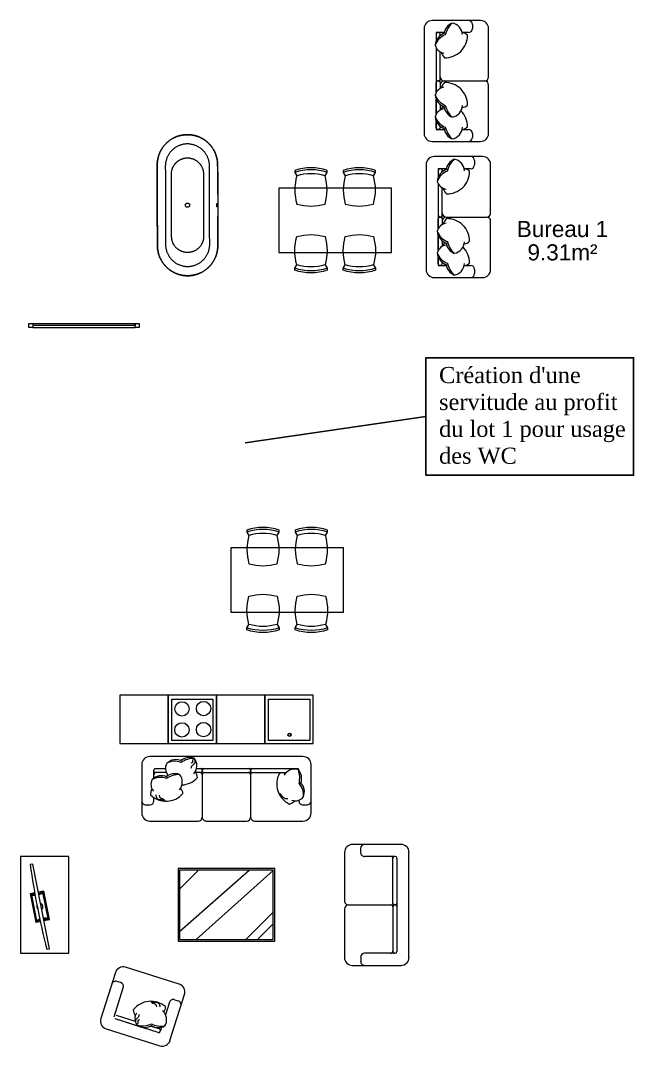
# Model space of a CAD drawing. Header units: metres. Extents: x -5860 to -3843, y -2316 to -808.
# Drawn here: x -4603 to -3843, y -2316 to -1044 of the extents above; entities that cross this region are included whole.
import ezdxf

# ---------------------------------------------------------------- set-up
doc = ezdxf.new("R2010")
doc.units = ezdxf.units.M
doc.header["$LTSCALE"] = 15
doc.linetypes.add('HIDDEN2', pattern=[4.7625, 3.175, -1.5875])
doc.layers.get('0').update_dxf_attribs({"true_color": 0x000000})
for name, color, linetype, lineweight, true_color in [('05 - Menuiserie', 150, 'Continuous', 5, 0x007fff), ('14 - Sanitaires', 4, 'Continuous', 9, 0x00ffff), ('41 - Côtes Intérieures', 7, 'Continuous', 9, 0xbfff7f), ('60 - Mobilier', 7, 'Continuous', 9, 0x00cc66), ('Mur_coupe', 7, 'Continuous', 25, 0x000000)]:
    doc.layers.add(name, color=color, linetype=linetype, lineweight=lineweight, true_color=true_color)
doc.layers.add('59 - TxT', color=120, linetype='Continuous', true_color=0x00ffbf)
doc.layers.add('Légende DCE', color=7, linetype='Continuous', true_color=0x000000)
doc.styles.add('Arial Regular', font='')
doc.styles.add('Dutch801 Rm BT Roman', font='')
doc.styles.get('Arial Regular').set_extended_font_data('Arial')
doc.styles.get('Dutch801 Rm BT Roman').set_extended_font_data('Dutch801 Rm BT')

# ---------------------------------------------------------------- blocks, each defined once
blk = doc.blocks.new('A$Cb49743bc')
at = {"layer": '60 - Mobilier', "color": 251, "true_color": 0x666666}
for p, q in [((27.4, 115.1), (24.1, 114.5)), ((24.1, 114.5), (44.8, 9.3)), ((31, 79.5), (24, 78.2)), ((24, 78.2), (31, 42.8)), ((41.2, 81.5), (35.5, 80.4)), ((48.2, 46.2), (41.2, 81.5)), ((31, 42.8), (38, 44.2)), ((42.4, 45.1), (48.2, 46.2)), ((44.8, 9.3), (48, 9.9))]:
    blk.add_line(p, q, dxfattribs=at)
at = {"layer": '60 - Mobilier', "color": 251, "linetype": 'HIDDEN2', "true_color": 0x666666}
for p, q in [((25.9, 76.9), (32.2, 44.7)), ((46.3, 47.5), (40, 79.7))]:
    blk.add_line(p, q, dxfattribs=at)
at = {"layer": '60 - Mobilier', "color": 251, "linetype": 'Continuous', "true_color": 0x666666}
blk.add_lwpolyline([(0, 0), (60, 0), (60, 120), (0, 120)], close=True, dxfattribs=at)
at = {"layer": '60 - Mobilier', "color": 251, "true_color": 0x666666}
for centre, radius, start, end in [((-943, -130.2), 1000.9, 8.0448, 14.1844), ((27.9, 112.6), 34.6, 263.6223, 275.6718), ((23.2, 75.9), 2.4, 14.1275, 68.9895), ((175.1, 89.5), 150.1, 184.961, 197.2682), ((24.7, 111.9), 34.6, 288.719, 298.6069), ((42.9, 79.8), 2.4, 133.2397, 188.1017), ((-102.9, 34.9), 150.1, 4.961, 17.2682), ((37.7, 62.5), 5.37, 138.7679, 243.4613), ((34.5, 61.9), 5.37, 342.4689, 39.7602), ((47.5, 12.5), 34.6, 106.5574, 118.6069), ((29.3, 44.6), 2.4, 313.2397, 8.1017), ((44.3, 11.8), 34.6, 83.6223, 93.5102), ((49, 48.5), 2.4, 194.1275, 248.9895)]:
    blk.add_arc(centre, radius, start, end, dxfattribs=at)
at = {"layer": '60 - Mobilier', "color": 251, "linetype": 'HIDDEN2', "true_color": 0x666666}
for centre, radius, start, end in [((30, 101.5), 24.9, 260.4594, 273.5553), ((26.8, 100.9), 24.9, 291.7455, 301.7698), ((45.3, 24), 24.5, 108.8201, 122.1856), ((42, 23.4), 24.5, 80.0436, 90.276)]:
    blk.add_arc(centre, radius, start, end, dxfattribs=at)
blk = doc.blocks.new('A$Ca9f97c8f')
at = {"layer": '60 - Mobilier', "color": 251, "true_color": 0x666666}
for p, q in [((-21.8, 80.3), (-39.9, 23.1)), ((57.5, 65.7), (-9.2, 86.8)), ((-15.3, 67.8), (-20, 69.3)), ((-23.5, 25.3), (-12, 61.5)), ((45.9, -4), (64, 53.2)), ((45.2, 43.4), (40.3, 27.9)), ((51.5, 46.6), (56.2, 45.1)), ((-20.7, 27.5), (2.7, 20.1)), ((15.2, 10.9), (-22.2, 22.7)), ((31.2, 5.9), (-22.2, 22.7)), ((22.2, 14), (31, 11.2)), ((-33.4, 10.6), (33.4, -10.6)), ((31, 11.2), (32.7, 10.6)), ((35.4, 12.5), (33.7, 7.2)), ((34, 8.1), (33.7, 7.2))]:
    blk.add_line(p, q, dxfattribs=at)
for centre, radius, start, end in [((-12.3, 77.3), 10, 72.4427, 162.4427), ((-21.5, 64.5), 5, 72.4427, 162.4427), ((-16.8, 63), 5, 342.4427, 72.4427), ((54.5, 56.2), 10, 342.4427, 72.4427), ((22.2, 16.9), 27.8, 49.5725, 141.8664), ((50, 41.9), 5, 72.4427, 162.4427), ((54.7, 40.4), 5, 342.4427, 72.4427), ((16.4, 35.7), 16.2, 185.6569, 213.3721), ((15.4, 23.1), 13, 147.9194, 216.045), ((26.6, 21.7), 15.1, 329.5443, 48.0842), ((29, 37.3), 11.3, 326.4417, 4.0398), ((-30.4, 20.1), 10, 162.4427, 252.4427), ((12.3, 36.2), 22.1, 250.4108, 298.5832), ((14.7, 29.3), 17, 234.6846, 302.88), ((35.8, 43.1), 29.3, 243.8006, 277.4146), ((31.6, 29.8), 17.7, 240.7901, 296.8363), ((31.8, 7.8), 2, 252.4427, 342.4427), ((32.1, 8.7), 2, 342.4427, 72.4427), ((36.4, -1), 10, 252.4427, 342.4427)]:
    blk.add_arc(centre, radius, start, end, dxfattribs=at)
for points, knots in [([(33.9, 37.7), (33.6, 39.1), (32.9, 42), (28.9, 43.5), (25.4, 42.9), (23.5, 44), (22.4, 44.6)], [0, 0, 0, 0, 4.069304, 8.429531, 11.068569, 14.634383, 14.634383, 14.634383, 14.634383]), ([(29.6, 37.9), (29.4, 39.1), (29.1, 40.8), (26.1, 41.7), (23.4, 42.2), (22.7, 44), (22.4, 44.6)], [0, 0, 0, 0, 3.080973, 4.85021, 8.715778, 10.537729, 10.537729, 10.537729, 10.537729]), ([(4.6, 15.8), (3.7, 18.2), (2.4, 22), (7.1, 24.8), (7.8, 27.4), (8.1, 28.7)], [0, 0, 0, 0, 6.686575, 10.254887, 14.400223, 14.400223, 14.400223, 14.400223]), ([(4.6, 15.8), (5.1, 16.2), (5.9, 16.9), (6.8, 18.7), (5.7, 21.4), (7.7, 21.8), (8.6, 22)], [0, 0, 0, 0, 1.867983, 3.257458, 6.017842, 8.250342, 8.250342, 8.250342, 8.250342])]:
    blk.add_open_spline(points, degree=3, knots=knots, dxfattribs=at)
blk = doc.blocks.new('A$Ceb91f914')
at = {"layer": '60 - Mobilier', "color": 251, "true_color": 0x666666}
for p, q in [((0, 0), (0, -120)), ((90, 0), (0, 0)), ((90, -120), (90, 0)), ((2, -2), (2, -118)), ((88, -2), (2, -2)), ((88, -97.6), (2.4, -2)), ((88, -35.9), (54.1, -2)), ((88, -21.5), (68.5, -2)), ((88, -118), (88, -2)), ((78.2, -118), (2, -31.8)), ((25.4, -118), (2, -94.6)), ((0, -120), (90, -120)), ((2, -118), (88, -118))]:
    blk.add_line(p, q, dxfattribs=at)
blk = doc.blocks.new('A$C395d38f1')
at = {"layer": '60 - Mobilier', "color": 251, "true_color": 0x666666}
for p, q in [((-75, 38.8), (-75, -21.3)), ((65, 48.7), (-65, 48.7)), ((75, -21.3), (75, 38.8)), ((-60, 31.7), (-60, -6.3)), ((-58, 33.7), (58, 33.7)), ((-2, 28.7), (-58, 28.7)), ((0, 31.7), (0, 30.7)), ((0, -26.3), (0, 26.3)), ((2, 28.7), (58, 28.7)), ((60, 31.7), (60, -6.3)), ((-65, -11.2), (-70, -11.2)), ((65, -11.2), (70, -11.2)), ((-65, -31.3), (-5, -31.3)), ((5, -31.3), (65, -31.3))]:
    blk.add_line(p, q, dxfattribs=at)
for centre, radius, start, end in [((-65, 38.8), 10, 90, 180), ((65, 38.8), 10, 0, 90), ((-58, 31.7), 2, 90, 180), ((-58, 30.7), 2, 180, 270), ((-57.5, 26.3), 2.5, 90, 180), ((-2.5, 26.3), 2.5, 0, 90), ((-2, 31.7), 2, 0, 90), ((-2, 30.7), 2, 270, 0), ((2, 31.7), 2, 90, 180), ((2, 30.7), 2, 180, 270), ((2.5, 26.3), 2.5, 90, 180), ((57.5, 26.3), 2.5, 0, 90), ((58, 31.7), 2, 0, 90), ((58, 30.7), 2, 270, 0), ((-70, -6.3), 5, 180, 270), ((-65, -6.3), 5, 270, 0), ((65, -6.3), 5, 180, 270), ((70, -6.3), 5, 270, 0), ((-65, -21.3), 10, 180, 270), ((65, -21.3), 10, 270, 0), ((-5, -26.3), 5, 270, 0), ((5.1, -26.2), 5.08, 180.926, 269.074)]:
    blk.add_arc(centre, radius, start, end, dxfattribs=at)
blk = doc.blocks.new('A$C668cf8eb')
at = {"layer": '60 - Mobilier', "color": 251, "true_color": 0x666666}
for p, q in [((70, 105), (10, 105)), ((0, 95), (0, -95)), ((17, 90), (17.3, 90)), ((54.2, 90), (55, 90)), ((60, 95), (60, 100)), ((80, 35), (80, 95)), ((15, -37.1), (15, 88)), ((20, 32), (20, 74)), ((17, 30), (18, 30)), ((20, -28), (20, 28)), ((22.5, 30), (75, 30)), ((80, -25), (80, 25)), ((17, -30), (18, -30)), ((20, -32), (20, -38.1)), ((22.5, -30), (75, -30)), ((80, -95), (80, -35)), ((15, -88), (15, -75.7)), ((20, -74.5), (20, -88)), ((26.8, -90), (17, -90)), ((55, -90), (50.8, -90)), ((60, -100), (60, -95)), ((10, -105), (70, -105))]:
    blk.add_line(p, q, dxfattribs=at)
for centre, radius, start, end in [((10, 95), 10, 90, 180), ((55, 100), 5, 0, 90), ((70, 95), 10, 0, 90), ((17, 88), 2, 90, 180), ((30.7, 84.6), 15.1, 161.9381, 240.4781), ((27.5, 75.6), 17.7, 73.184, 129.2301), ((26.3, 61.7), 29.3, 76.1945, 109.8085), ((43.9, 79.7), 17, 67.0785, 135.2739), ((47.7, 73.5), 22.1, 82.8047, 130.977), ((41.9, 85.7), 13, 340.3133, 48.4389), ((55, 95), 5, 270, 0), ((33.9, 90.2), 27.8, 241.9664, 334.2603), ((43.6, 73.1), 16.2, 18.0508, 45.766), ((31.7, 68.8), 11.3, 158.8355, 196.4337), ((17, 32), 2, 180, 270), ((17, 28), 2, 90, 180), ((18, 32), 2, 270, 0), ((18, 28), 2, 0, 90), ((22.5, 32.5), 2.5, 180, 270), ((22.5, 27.5), 2.5, 90, 180), ((75, 35), 5, 270, 0), ((75, 25), 5, 0, 90), ((75, -25), 5, 270, 0), ((11.6, -51.8), 15.1, 50.0731, 128.6131), ((17, -28), 2, 180, 270), ((17, -32), 2, 90, 180), ((18, -28), 2, 270, 0), ((18, -32), 2, 0, 90), ((26.8, -47.2), 11.3, 94.1176, 131.7157), ((22.5, -27.5), 2.5, 180, 270), ((22.5, -32.5), 2.5, 90, 180), ((7.5, -56.8), 27.8, 3.2942, 48.5849), ((75, -35), 5, 0, 90), ((19, -45.7), 17.7, 161.3211, 217.3673), ((31.5, -39.6), 29.3, 180.7427, 214.3568), ((20.8, -62.4), 17, 155.2773, 223.4728), ((28, -63.9), 22.1, 159.5742, 207.7466), ((39, -63.7), 17.7, 161.3211, 217.3673), ((31.6, -69.8), 15.1, 50.0731, 128.6131), ((51.5, -57.6), 29.3, 180.7427, 214.3568), ((46.8, -65.2), 11.3, 94.1176, 131.7157), ((27.6, -74.8), 27.8, 316.291, 48.5849), ((14.6, -62.6), 13, 242.1123, 310.2379), ((40.9, -80.5), 17, 155.2773, 223.4728), ((48, -81.9), 22.1, 159.5742, 207.7466), ((17, -88), 2, 180, 270), ((18, -88), 2, 270, 0), ((22.5, -87.5), 2.5, 180, 270), ((10, -95), 10, 180, 270), ((34.6, -80.6), 13, 242.1123, 310.2379), ((47, -77.9), 16.2, 244.7852, 272.5004), ((55, -95), 5, 0, 90), ((55, -100), 5, 270, 0), ((70, -95), 10, 270, 0)]:
    blk.add_arc(centre, radius, start, end, dxfattribs=at)
for points, knots in [([(52.3, 76.4), (52.6, 75.2), (53, 72.9), (50.5, 70.1), (47.5, 68.1), (45.9, 66.1), (45.2, 65.1)], [0, 0, 0, 0, 3.496189, 6.505822, 10.659274, 14.225088, 14.225088, 14.225088, 14.225088]), ([(2.2, -40), (4.7, -39.3), (8.6, -38.1), (11.1, -43), (13.6, -43.8), (15, -44.2)], [0, 0, 0, 0, 6.686575, 10.254887, 14.400223, 14.400223, 14.400223, 14.400223]), ([(2.2, -40), (2.6, -40.5), (3.3, -41.4), (5, -42.4), (7.8, -41.4), (8.1, -43.4), (8.2, -44.3)], [0, 0, 0, 0, 1.867983, 3.257458, 6.017842, 8.250342, 8.250342, 8.250342, 8.250342]), ([(47.7, -87.6), (49.1, -87.4), (52, -86.9), (53.7, -83), (53.3, -79.4), (54.5, -77.6), (55.2, -76.6)], [0, 0, 0, 0, 4.069304, 8.429531, 11.068569, 14.634383, 14.634383, 14.634383, 14.634383]), ([(48.1, -83.4), (49.2, -83.2), (51, -83), (52.1, -80.1), (52.7, -77.4), (54.6, -76.8), (55.2, -76.6)], [0, 0, 0, 0, 3.080973, 4.85021, 8.715778, 10.537729, 10.537729, 10.537729, 10.537729])]:
    blk.add_open_spline(points, degree=3, knots=knots, dxfattribs=at)
blk = doc.blocks.new('A$C28efe9ca')
at = {"layer": '60 - Mobilier', "color": 251, "linetype": 'Continuous', "true_color": 0x666666}
for p, q in [((0, 65), (0, -65)), ((70, 75), (10, 75)), ((60, 70), (60, 65)), ((80, 5), (80, 65)), ((24.8, 60), (15, 60)), ((15, 60), (15, 49.5)), ((15, 58), (15, 49.5)), ((18, 60), (17, 60)), ((20, 56.2), (20, 58)), ((55, 60), (47.3, 60)), ((15, 41.2), (15, 2)), ((15, 41.2), (15, -14.2)), ((20, 2), (20, 36.1)), ((15, 2), (15, -2)), ((17, 0), (18, 0)), ((17, 0), (18, 0)), ((18, 0), (17, 0)), ((17, 0), (18, 0)), ((20, -2), (20, 2)), ((25, 0), (75, 0)), ((25, 0), (75, 0)), ((15, -14.2), (15, -2)), ((20, -2), (20, -9.2)), ((80, -65), (80, -5)), ((15, -22.5), (15, -41.2)), ((15, -41.2), (15, -22.5)), ((20, -29.2), (20, -36.1)), ((15, -49.5), (15, -60)), ((15, -58), (15, -49.5)), ((15, -60), (24.8, -60)), ((18, -60), (17, -60)), ((20, -56.2), (20, -58)), ((47.3, -60), (55, -60)), ((10, -75), (70, -75)), ((60, -65), (60, -70))]:
    blk.add_line(p, q, dxfattribs=at)
for centre, radius, start, end in [((10, 65), 10, 90, 180), ((42, 55.6), 17.7, 113.3152, 169.3613), ((54.8, 50.3), 29.3, 132.7368, 166.3508), ((32.5, 56.9), 15.1, 2.0672, 80.6072), ((55, 70), 5, 0, 90), ((55, 65), 5, 270, 0), ((70, 65), 10, 0, 90), ((30.7, 43), 17, 107.2714, 175.4668), ((34.5, 36.7), 22.1, 111.5683, 159.7406), ((17, 58), 2, 90, 180), ((18, 58), 2, 0, 90), ((26, 56.6), 27.8, 268.285, 0.5789), ((46, 48.8), 11.3, 46.1116, 83.7097), ((26.4, 47.5), 13, 194.1064, 262.232), ((36.8, 40.2), 16.2, 196.7793, 224.4945), ((17, 2), 2, 180, 270), ((17, 2), 2, 180, 270), ((17, -2), 2, 90, 180), ((18, 2), 2, 270, 0), ((18, 2), 2, 270, 0), ((18, -2), 2, 360, 90), ((25, 5), 5, 180, 270), ((25, 5), 5, 180, 270), ((25, -5), 5, 90, 180), ((25, -5), 5, 90, 180), ((75, 5), 5, 270, 360), ((75, -5), 5, 0, 90), ((26.4, -20.6), 13, 97.768, 165.8936), ((17, -2), 2, 90, 180), ((18, -2), 2, 0, 90), ((36.8, -13.2), 16.2, 135.5055, 163.2207), ((26, -29.7), 27.8, 359.4211, 91.715), ((34.5, -9.7), 22.1, 200.2594, 248.4317), ((30.7, -16), 17, 184.5332, 252.7286), ((26.4, -47.5), 13, 97.768, 165.8936), ((36.8, -40.2), 16.2, 146.7787, 163.2207), ((42, -28.6), 17.7, 190.6387, 246.6848), ((54.8, -23.4), 29.3, 193.6492, 227.2632), ((32.5, -30), 15.1, 279.3928, 357.9328), ((26, -56.6), 27.8, 359.4211, 44.7117), ((46, -21.8), 11.3, 276.2903, 313.8884), ((30.7, -43), 17, 184.5332, 252.7286), ((34.5, -36.7), 22.1, 200.2594, 248.4317), ((17, -58), 2, 180, 270), ((18, -58), 2, 270, 0), ((42, -55.6), 17.7, 190.6387, 246.6848), ((54.8, -50.3), 29.3, 193.6492, 227.2632), ((32.5, -56.9), 15.1, 279.3928, 357.9328), ((46, -48.8), 11.3, 276.2903, 313.8884), ((55, -65), 5, 0, 90), ((10, -65), 10, 180, 270), ((55, -70), 5, 270, 0), ((70, -65), 10, 270, 0)]:
    blk.add_arc(centre, radius, start, end, dxfattribs=at)
blk = doc.blocks.new('A$C1f02ad1f')
at = {"layer": '60 - Mobilier', "color": 251, "true_color": 0x666666}
for p, q in [((-20, 4.2), (-20, 1.7)), ((-20, 1.7), (-17.5, -2.5)), ((17.5, -2.5), (20, 1.7)), ((20, 1.7), (20, 4.2))]:
    blk.add_line(p, q, dxfattribs=at)
for centre, start, end in [((0, -55), 71.3371, 108.6629), ((0, -57.5), 71.3371, 108.6629), ((42.5, -20), 163.7398, 196.2602), ((0, -62.5), 73.7398, 106.2602), ((-42.5, -20), 343.7398, 16.2602), ((0, 22.5), 253.7398, 286.2602)]:
    blk.add_arc(centre, 62.5, start, end, dxfattribs=at)
blk = doc.blocks.new('A$Ce63cc832')
at = {"layer": '60 - Mobilier', "color": 251, "true_color": 0x666666}
for points in [[(60, 60), (0, 60), (0, 0), (60, 0)], [(120, 60), (60, 60), (60, 0), (120, 0)], [(115.6, 4), (64.5, 4), (64.5, 55.1), (115.6, 55.1)], [(180, 60), (120, 60), (120, 0), (180, 0)], [(240, 60), (180, 60), (180, 0), (240, 0)], [(235.7, 4), (184.6, 4), (184.6, 55.1), (235.7, 55.1)]]:
    blk.add_lwpolyline(points, close=True, dxfattribs=at)
for centre, radius in [((77.2, 43.1), 8.9), ((104, 43.5), 8.9), ((77.1, 17), 8.9), ((103.9, 17.4), 8.9), ((210.6, 11), 2.07), ((210.6, 11), 1.64)]:
    blk.add_circle(centre, radius, dxfattribs=at)
blk = doc.blocks.new('A$C9f121aee')
at = {"layer": '14 - Sanitaires', "color": 251, "true_color": 0x666666}
for points, knots in [([(13.8, -1.1), (14.1, -1.1), (20, -1.1), (29, -1.1), (42.3, -1.1), (47.4, -1.1), (49.8, -1), (51, -1), (52, -1), (53, -0.9), (53.9, -0.8), (54.9, -0.7), (55.9, -0.6), (56.9, -0.4), (57.9, -0.2), (58.9, 0.1), (59.9, 0.3), (60.9, 0.6), (61.9, 0.9), (62.8, 1.2), (63.8, 1.6), (64.7, 2), (65.6, 2.4), (66.6, 2.8), (67.5, 3.3), (68.3, 3.8), (69.2, 4.3), (70.1, 4.8), (70.9, 5.4), (71.8, 6), (72.6, 6.6), (73.4, 7.2), (74.2, 7.8), (75, 8.5), (75.7, 9.2), (76.4, 9.9), (77.1, 10.6), (77.8, 11.4), (78.5, 12.1), (79.1, 12.9), (79.8, 13.7), (80.4, 14.5), (81, 15.4), (81.5, 16.2), (82.1, 17.1), (82.6, 18), (83.1, 18.9), (83.5, 19.8), (84, 20.7), (84.4, 21.6), (84.8, 22.5), (85.1, 23.5), (85.5, 24.4), (85.8, 25.4), (86.1, 26.4), (86.3, 27.4), (86.6, 28.4), (86.8, 29.4), (86.9, 30.4), (87.1, 31.4), (87.2, 32.4), (87.3, 33.4), (87.4, 34.4), (87.4, 35.4), (87.4, 36.4), (87.4, 37.5), (87.4, 38.5), (87.3, 39.5), (87.2, 40.5), (87.1, 41.5), (86.9, 42.5), (86.8, 43.5), (86.6, 44.5), (86.3, 45.5), (86.1, 46.5), (85.8, 47.5), (85.5, 48.4), (85.1, 49.4), (84.8, 50.3), (84.4, 51.3), (84, 52.2), (83.5, 53.1), (83.1, 54), (82.6, 54.9), (82.1, 55.8), (81.5, 56.7), (81, 57.5), (80.4, 58.3), (79.8, 59.2), (79.1, 60), (78.5, 60.7), (77.8, 61.5), (77.1, 62.3), (76.4, 63), (75.7, 63.7), (75, 64.4), (74.2, 65), (73.4, 65.7), (72.6, 66.3), (71.8, 66.9), (70.9, 67.5), (70.1, 68.1), (69.2, 68.6), (68.3, 69.1), (67.4, 69.6), (66.5, 70.1), (65.6, 70.5), (64.7, 70.9), (63.8, 71.3), (62.8, 71.7), (61.9, 72), (60.9, 72.3), (59.9, 72.6), (58.9, 72.8), (57.9, 73.1), (56.9, 73.3), (55.9, 73.4), (54.9, 73.6), (53.9, 73.7), (52.9, 73.8), (51.8, 73.9), (50.8, 73.9), (49.7, 73.9), (48.4, 73.9), (46.7, 73.9), (44.4, 73.9), (28.5, 73.9), (4.6, 73.9), (-21.3, 73.8), (-40.7, 73.7), (-46, 73.7), (-48.8, 73.7), (-50.4, 73.7), (-51.5, 73.7), (-52.5, 73.6), (-53.5, 73.5), (-54.5, 73.4), (-55.5, 73.3), (-56.5, 73.1), (-57.6, 72.9), (-58.6, 72.7), (-59.5, 72.5), (-60.5, 72.2), (-61.5, 71.9), (-62.5, 71.6), (-63.4, 71.2), (-64.4, 70.9), (-65.3, 70.5), (-66.2, 70), (-67.1, 69.6), (-68, 69.1), (-68.9, 68.6), (-69.8, 68.1), (-70.6, 67.6), (-71.5, 67), (-72.3, 66.4), (-73.1, 65.8), (-73.9, 65.1), (-74.7, 64.5), (-75.5, 63.8), (-76.2, 63.1), (-76.9, 62.4), (-77.6, 61.7), (-78.3, 60.9), (-78.9, 60.1), (-79.6, 59.3), (-80.2, 58.5), (-80.8, 57.7), (-81.4, 56.9), (-81.9, 56), (-82.4, 55.1), (-83, 54.2), (-83.4, 53.3), (-83.9, 52.4), (-84.3, 51.5), (-84.7, 50.6), (-85.1, 49.6), (-85.4, 48.7), (-85.8, 47.7), (-86.1, 46.7), (-86.3, 45.8), (-86.6, 44.8), (-86.8, 43.8), (-87, 42.8), (-87.1, 41.8), (-87.3, 40.8), (-87.4, 39.8), (-87.5, 38.7), (-87.5, 37.7), (-87.6, 36.7), (-87.6, 35.7), (-87.5, 34.7), (-87.5, 33.7), (-87.4, 32.7), (-87.3, 31.6), (-87.1, 30.6), (-87, 29.6), (-86.8, 28.6), (-86.6, 27.6), (-86.3, 26.7), (-86, 25.7), (-85.7, 24.7), (-85.4, 23.7), (-85.1, 22.8), (-84.7, 21.8), (-84.3, 20.9), (-83.9, 20), (-83.4, 19.1), (-82.9, 18.2), (-82.4, 17.3), (-81.9, 16.4), (-81.4, 15.6), (-80.8, 14.7), (-80.2, 13.9), (-79.6, 13.1), (-78.9, 12.3), (-78.3, 11.5), (-77.6, 10.8), (-76.9, 10), (-76.2, 9.3), (-75.4, 8.6), (-74.7, 7.9), (-73.9, 7.3), (-73.1, 6.6), (-72.3, 6), (-71.5, 5.4), (-70.6, 4.9), (-69.8, 4.3), (-68.9, 3.8), (-68, 3.3), (-67.1, 2.8), (-66.2, 2.4), (-65.3, 2), (-64.3, 1.6), (-63.4, 1.2), (-62.4, 0.8), (-61.5, 0.5), (-60.5, 0.2), (-59.5, -0.1), (-58.5, -0.3), (-57.5, -0.5), (-56.5, -0.7), (-55.5, -0.9), (-54.5, -1), (-53.5, -1.1), (-52.5, -1.2), (-51.5, -1.2), (-50.6, -1.3), (-49.5, -1.3), (-47.8, -1.3), (-36.9, -1.3), (-23.3, -1.2), (-13.7, -1.2)], [1.0389573, 1.0389573, 1.0389573, 1.0389573, 1.0410844, 1.0809895, 1.1024396, 1.1139131, 1.1172044, 1.1198701, 1.1222368, 1.1243829, 1.1266701, 1.1289755, 1.1313989, 1.1338153, 1.1362276, 1.1386384, 1.1410503, 1.14346, 1.1458602, 1.1482682, 1.150679, 1.1530861, 1.155484, 1.1578667, 1.160251, 1.1626431, 1.1650359, 1.1674314, 1.1698321, 1.1722411, 1.1746578, 1.1770677, 1.1794842, 1.1819005, 1.1843087, 1.1867026, 1.1890765, 1.1914575, 1.193851, 1.1962464, 1.1986462, 1.2010531, 1.2034701, 1.2058889, 1.2082964, 1.2107123, 1.2131291, 1.2155374, 1.2179303, 1.2203022, 1.2226838, 1.2250725, 1.2274612, 1.229852, 1.2322472, 1.2346499, 1.2370562, 1.2394611, 1.2418787, 1.2443014, 1.2467204, 1.2491271, 1.251516, 1.2539081, 1.2562996, 1.2586907, 1.2610835, 1.2634802, 1.2658836, 1.2682903, 1.2706983, 1.2731169, 1.2755388, 1.2779548, 1.2803569, 1.2827409, 1.2851372, 1.2875315, 1.2899233, 1.2923152, 1.2947092, 1.2971079, 1.2994981, 1.3018877, 1.3042914, 1.306703, 1.3091158, 1.311521, 1.3139149, 1.3163317, 1.3187423, 1.3211463, 1.3235464, 1.3259453, 1.3283453, 1.3307348, 1.3331259, 1.3355285, 1.3379375, 1.3403477, 1.342752, 1.3451484, 1.347559, 1.3499634, 1.3523641, 1.3547639, 1.3571653, 1.3595694, 1.3619617, 1.3643531, 1.3667513, 1.3691532, 1.3715548, 1.3739519, 1.3763437, 1.3787588, 1.381175, 1.3835933, 1.386016, 1.3884459, 1.3908846, 1.3932726, 1.3958006, 1.3987063, 1.4023053, 1.4082273, 1.4150005, 1.4933181, 1.5777097, 1.5980228, 1.6094052, 1.6151158, 1.6182074, 1.6207235, 1.6229876, 1.6254171, 1.6277589, 1.6301853, 1.6326149, 1.6350416, 1.6374593, 1.6398627, 1.642254, 1.6446599, 1.6470608, 1.6494591, 1.6518577, 1.6542586, 1.6566636, 1.6590526, 1.6614437, 1.6638448, 1.6662509, 1.6686565, 1.671055, 1.6734459, 1.6758636, 1.6782734, 1.6806778, 1.6830798, 1.6854822, 1.6878857, 1.6902731, 1.6926614, 1.6950589, 1.697463, 1.6998705, 1.7022783, 1.7046853, 1.707104, 1.7095146, 1.71192, 1.7143229, 1.7167263, 1.71913, 1.7215273, 1.7239261, 1.7263195, 1.7287095, 1.7310978, 1.7334862, 1.735876, 1.7382689, 1.7406666, 1.7430708, 1.7454833, 1.7479059, 1.7503388, 1.7527566, 1.755157, 1.7575521, 1.7599438, 1.7623335, 1.7647229, 1.7671135, 1.7695066, 1.7719037, 1.7743065, 1.7767167, 1.7791357, 1.7815642, 1.7839758, 1.7863671, 1.7887545, 1.7911407, 1.793528, 1.7959186, 1.7983169, 1.8007111, 1.8031119, 1.8055211, 1.8079348, 1.8103494, 1.8127594, 1.8151624, 1.8175727, 1.8199748, 1.8223714, 1.8247653, 1.8271589, 1.8295567, 1.8319498, 1.8343513, 1.8367629, 1.8391788, 1.8415923, 1.8439965, 1.8463925, 1.848795, 1.8511924, 1.8535872, 1.8559822, 1.8583792, 1.8607823, 1.8631775, 1.8655783, 1.8679863, 1.870397, 1.872805, 1.8752053, 1.8776018, 1.8800111, 1.8824291, 1.8848529, 1.8872796, 1.8897056, 1.8918473, 1.8940836, 1.8965374, 1.8996911, 1.9059305, 1.9740525, 1.9740525, 1.9740525, 1.9740525]), ([(-9.8, -1.2), (18.5, -1.1), (27.4, -1.1), (40.6, -1.1), (46.7, -1), (49.1, -1), (50.7, -1), (52.1, -1), (53.7, -0.8), (55.5, -0.6), (57.2, -0.3), (59, 0.1), (60.8, 0.6), (62.6, 1.2), (64.3, 1.8), (66, 2.6), (67.7, 3.4), (69.2, 4.3), (70.7, 5.3), (72.2, 6.3), (73.7, 7.4), (75, 8.6), (76.2, 9.7), (77.4, 10.9), (78.5, 12.2), (79.7, 13.6), (80.7, 15), (81.6, 16.3), (82.3, 17.5), (82.9, 18.7), (83.6, 20), (84.3, 21.5), (85, 23.1), (85.5, 24.7), (86, 26.3), (86.4, 27.7), (86.7, 29.1), (86.9, 30.5), (87.2, 32), (87.3, 33.6), (87.4, 35.4), (87.4, 37.2), (87.3, 38.9), (87.2, 40.5), (87, 41.8), (86.8, 43.1), (86.5, 44.6), (86.1, 46.2), (85.7, 47.8), (85.1, 49.5), (84.5, 51), (83.9, 52.4), (83.2, 53.7), (82.6, 54.9), (81.8, 56.2), (80.9, 57.6), (79.9, 59), (78.8, 60.4), (77.6, 61.7), (76.6, 62.8), (75.6, 63.8), (74.6, 64.7), (73.5, 65.6), (72.1, 66.6), (70.7, 67.6), (69.3, 68.5), (67.8, 69.4), (66.5, 70.1), (65.2, 70.7), (63.9, 71.2), (62.5, 71.7), (60.9, 72.3), (59.2, 72.7), (57.5, 73.1), (55.8, 73.5), (54.2, 73.7), (52.9, 73.8), (51.4, 73.9), (49.7, 73.9), (47.6, 73.9), (44.2, 73.9), (37.5, 73.9), (24.3, 73.9), (12.1, 73.8), (0.7, 73.8), (-13.1, 73.8), (-25.9, 73.8), (-39.3, 73.7), (-43.9, 73.7), (-46.1, 73.7), (-48.2, 73.7), (-50.4, 73.7), (-52.3, 73.6), (-53.9, 73.5), (-55.3, 73.3), (-56.8, 73.1), (-58.3, 72.8), (-59.9, 72.4), (-61.5, 71.9), (-63.3, 71.3), (-64.9, 70.6), (-66.2, 70), (-67.4, 69.4), (-68.6, 68.8), (-70, 68), (-71.3, 67.1), (-72.7, 66.1), (-74.1, 64.9), (-75.4, 63.8), (-76.5, 62.8), (-77.4, 61.8), (-78.4, 60.8), (-79.4, 59.6), (-80.3, 58.3), (-81.2, 57), (-82.1, 55.7), (-82.9, 54.3), (-83.6, 52.9), (-84.3, 51.5), (-84.9, 50), (-85.5, 48.5), (-86, 47), (-86.4, 45.3), (-86.8, 43.7), (-87.1, 42.1), (-87.3, 40.6), (-87.4, 39.2), (-87.5, 37.7), (-87.5, 36.1), (-87.5, 34.6), (-87.4, 32.9), (-87.2, 31), (-86.9, 29.3), (-86.6, 27.9), (-86.3, 26.6), (-85.9, 25.2), (-85.4, 23.7), (-84.8, 22.2), (-84.1, 20.6), (-83.4, 19.1), (-82.6, 17.7), (-81.9, 16.4), (-81.1, 15.2), (-80.3, 14), (-79.4, 12.9), (-78.4, 11.7), (-77.3, 10.5), (-76.2, 9.3), (-75, 8.2), (-73.8, 7.2), (-72.5, 6.2), (-71.2, 5.3), (-69.9, 4.4), (-68.5, 3.6), (-67, 2.8), (-65.4, 2), (-64, 1.4), (-62.6, 0.9), (-61.2, 0.4), (-59.8, 0), (-58.3, -0.3), (-56.7, -0.6), (-55.3, -0.9), (-53.8, -1.1), (-52.5, -1.2), (-51.2, -1.2), (-49.9, -1.2), (-48.4, -1.2), (-46, -1.2), (-35.8, -1.2), (-22.8, -1.2), (-14.2, -1.2), (-9.8, -1.2)], [1.0324641, 1.0324641, 1.0324641, 1.0324641, 1.066349, 1.0954915, 1.1042081, 1.1098117, 1.1126145, 1.115417, 1.1196268, 1.1238412, 1.1280556, 1.1322653, 1.1367372, 1.1412119, 1.1456838, 1.1500926, 1.1544051, 1.1587279, 1.1628507, 1.1669824, 1.1713857, 1.1757999, 1.1794851, 1.1831702, 1.1875833, 1.1919965, 1.1959879, 1.1999793, 1.202823, 1.2056667, 1.2095292, 1.2133918, 1.2174453, 1.2216484, 1.225465, 1.2292817, 1.2324184, 1.2355551, 1.239229, 1.2429029, 1.247304, 1.251705, 1.2556831, 1.2596612, 1.2624913, 1.2653215, 1.2691826, 1.2730438, 1.2770956, 1.2812966, 1.2851114, 1.2889261, 1.2920614, 1.2951967, 1.2988698, 1.302543, 1.3069427, 1.3113423, 1.3153186, 1.3192948, 1.3221237, 1.3249526, 1.3288155, 1.3326783, 1.3367317, 1.3409341, 1.3447498, 1.3485656, 1.3517015, 1.3548375, 1.3585228, 1.3622082, 1.3666212, 1.3710342, 1.3750249, 1.3790157, 1.3818583, 1.3847009, 1.3895031, 1.3943073, 1.3991117, 1.4135264, 1.442356, 1.4711771, 1.4999981, 1.5228762, 1.5686324, 1.591064, 1.5961908, 1.6013195, 1.606447, 1.6115714, 1.6166947, 1.6198987, 1.6231027, 1.626791, 1.6304792, 1.634196, 1.6379128, 1.642609, 1.6473052, 1.6501445, 1.6529837, 1.6566722, 1.6603608, 1.6640783, 1.6677958, 1.6724928, 1.6771899, 1.6800297, 1.6828694, 1.6865517, 1.6902339, 1.6939448, 1.6976556, 1.7014021, 1.7051486, 1.7089248, 1.712701, 1.7163926, 1.7200842, 1.7240401, 1.7279961, 1.7322112, 1.7359859, 1.7393003, 1.7426147, 1.7463009, 1.749987, 1.7537024, 1.7574178, 1.7621125, 1.7668072, 1.7696452, 1.7724832, 1.7761697, 1.7798562, 1.7838067, 1.7877571, 1.7919667, 1.7957368, 1.7990473, 1.8023577, 1.8058275, 1.8092972, 1.8130059, 1.8167145, 1.8205709, 1.8244129, 1.8282622, 1.8320923, 1.8357803, 1.8394682, 1.8434198, 1.8473714, 1.8515819, 1.8553527, 1.8586638, 1.8619749, 1.8656417, 1.8693086, 1.8729895, 1.8766704, 1.8799293, 1.8831882, 1.8861539, 1.8891206, 1.8920874, 1.8973191, 1.9060649, 1.96435, 1.9675358, 1.9675358, 1.9675358, 1.9675358]), ([(13.5, 9), (-23.9, 8.9), (-37.8, 8.9), (-49.1, 8.8), (-50.7, 8.9), (-52.2, 9), (-53.8, 9.3), (-55.3, 9.6), (-56.7, 10), (-58.2, 10.5), (-59.6, 11.1), (-61.1, 11.8), (-62.5, 12.6), (-63.8, 13.4), (-65.1, 14.4), (-66.4, 15.4), (-67.6, 16.5), (-68.8, 17.7), (-70, 19.1), (-71.1, 20.5), (-72, 21.9), (-72.9, 23.5), (-73.7, 25), (-74.3, 26.6), (-74.8, 28.2), (-75.2, 29.7), (-75.6, 31.3), (-75.8, 32.9), (-76, 34.5), (-76, 36.2), (-76, 37.9), (-75.8, 39.7), (-75.5, 41.4), (-75.1, 43.1), (-74.6, 44.8), (-74, 46.5), (-73.4, 48), (-72.6, 49.5), (-71.8, 50.9), (-70.9, 52.2), (-69.9, 53.5), (-68.8, 54.7), (-67.7, 55.9), (-66.4, 57.1), (-65, 58.2), (-63.6, 59.2), (-62.1, 60.1), (-60.5, 60.9), (-58.9, 61.6), (-57.4, 62.2), (-56, 62.6), (-54.6, 63), (-53.3, 63.2), (-51.9, 63.4), (-50.5, 63.6), (-49.1, 63.6), (-30.3, 63.6), (-0.1, 63.8), (30.1, 63.7), (49, 63.9), (50.6, 63.8), (52.1, 63.6), (53.6, 63.4), (55.1, 63), (56.6, 62.6), (58.1, 62.1), (59.5, 61.5), (60.9, 60.9), (62.3, 60.1), (63.7, 59.2), (65, 58.3), (66.3, 57.3), (67.5, 56.2), (68.7, 54.9), (69.9, 53.6), (70.9, 52.2), (71.9, 50.7), (72.8, 49.2), (73.5, 47.6), (74.2, 46), (74.7, 44.5), (75.1, 42.9), (75.5, 41.3), (75.7, 39.7), (75.9, 38.1), (75.9, 36.5), (75.9, 34.7), (75.7, 33), (75.4, 31.2), (75, 29.5), (74.5, 27.8), (73.9, 26.2), (73.2, 24.6), (72.5, 23.2), (71.7, 21.8), (70.8, 20.4), (69.8, 19.2), (68.7, 17.9), (67.5, 16.7), (66.3, 15.6), (64.9, 14.5), (63.4, 13.5), (61.9, 12.6), (60.4, 11.7), (58.8, 11), (57.3, 10.5), (55.8, 10), (54.5, 9.7), (53.1, 9.4), (51.8, 9.2), (50.4, 9.1), (49, 9), (37.7, 9.1), (23.9, 9), (13.5, 9)], [0.0381568, 0.0381568, 0.0381568, 0.0381568, 0.1258006, 0.1302017, 0.1345836, 0.1389455, 0.1432908, 0.1476235, 0.1519477, 0.1562669, 0.1605851, 0.1651129, 0.1696509, 0.1742029, 0.1787663, 0.1833372, 0.1879122, 0.1929042, 0.1978934, 0.2028745, 0.2078421, 0.2127933, 0.2177305, 0.2226634, 0.2271905, 0.2317303, 0.236285, 0.240851, 0.245424, 0.2500002, 0.2549922, 0.25998, 0.2649585, 0.2699222, 0.2748682, 0.2798029, 0.2847366, 0.2892674, 0.293812, 0.2983698, 0.302938, 0.3075121, 0.3120883, 0.3170789, 0.3220643, 0.3270399, 0.3320008, 0.3369459, 0.3418821, 0.3468173, 0.3506984, 0.3545853, 0.3584808, 0.3623876, 0.3663088, 0.3702467, 0.3741994, 0.5, 0.6258006, 0.6302017, 0.6345836, 0.6389455, 0.6432908, 0.6476235, 0.6519477, 0.6562669, 0.6605851, 0.6651129, 0.6696509, 0.6742029, 0.6787663, 0.6833372, 0.6879122, 0.6929042, 0.6978934, 0.7028745, 0.7078421, 0.7127933, 0.7177305, 0.7226634, 0.7271905, 0.7317303, 0.736285, 0.740851, 0.745424, 0.7500002, 0.7549922, 0.75998, 0.7649585, 0.7699222, 0.7748682, 0.7798029, 0.7847366, 0.7892674, 0.793812, 0.7983698, 0.802938, 0.8075121, 0.8120883, 0.8170789, 0.8220643, 0.8270399, 0.8320008, 0.8369459, 0.8418821, 0.8468173, 0.8506984, 0.8545853, 0.8584808, 0.8623876, 0.8663088, 0.8702467, 0.8741994, 0.9618441, 0.9618441, 0.9618441, 0.9618441]), ([(-39.6, 56.5), (-39.6, 56.5), (-39.9, 56.4), (-40.5, 56.4), (-41.4, 56.3), (-42.3, 56.1), (-43.2, 55.9), (-44.2, 55.7), (-45.2, 55.3), (-46.2, 55), (-47, 54.6), (-47.8, 54.2), (-48.6, 53.7), (-49.5, 53.2), (-50.5, 52.5), (-51.5, 51.6), (-52.5, 50.7), (-53.3, 49.8), (-54.1, 48.9), (-54.7, 48), (-55.3, 47.1), (-55.9, 46.1), (-56.4, 45.2), (-56.8, 44.2), (-57.2, 43.1), (-57.6, 41.9), (-57.9, 40.5), (-58.2, 39.3), (-58.3, 38), (-58.4, 36.7), (-58.4, 35.4), (-58.3, 34), (-58.1, 32.7), (-57.8, 31.4), (-57.5, 30.3), (-57.2, 29.2), (-56.8, 28.2), (-56.3, 27.2), (-55.8, 26.2), (-55.2, 25.2), (-54.6, 24.3), (-53.9, 23.4), (-53.2, 22.5), (-52.4, 21.7), (-51.6, 20.9), (-50.7, 20.2), (-49.9, 19.6), (-49.1, 19.1), (-48.4, 18.6), (-47.7, 18.2), (-46.9, 17.9), (-46.1, 17.5), (-45.3, 17.2), (-44.5, 16.9), (-43.6, 16.6), (-42.7, 16.4), (-41.6, 16.2), (-40.6, 16.1), (-39.8, 16), (-39.5, 16), (-39.5, 16)], [0, 0, 0, 0, 0, 0.014953, 0.029906, 0.044931, 0.059956, 0.077852, 0.095747, 0.111683, 0.127619, 0.141993, 0.156368, 0.17039, 0.193274, 0.216159, 0.237097, 0.258034, 0.277747, 0.295277, 0.312819, 0.330348, 0.348116, 0.365897, 0.383664, 0.4064, 0.429135, 0.449917, 0.470699, 0.490254, 0.513387, 0.53652, 0.557673, 0.578826, 0.598735, 0.615715, 0.633543, 0.651371, 0.670341, 0.68931, 0.708623, 0.72667, 0.744939, 0.763208, 0.781661, 0.800113, 0.818581, 0.832287, 0.846067, 0.859847, 0.873768, 0.887689, 0.901755, 0.91582, 0.929965, 0.947416, 0.964868, 0.982434, 1, 1, 1, 1, 1]), ([(39.4, 56.6), (39.4, 56.6), (23, 56.6), (12.1, 56.5), (2, 56.5), (-8.2, 56.5), (-18.7, 56.5), (-27.6, 56.5), (-36.2, 56.5), (-39.6, 56.5), (-39.6, 56.5)], [0, 0, 0, 0, 0.179292, 0.324815, 0.470345, 0.615893, 0.761447, 0.923577, 1, 1, 1, 1, 1]), ([(39.5, 16.2), (39.5, 16.2), (39.8, 16.2), (40.4, 16.3), (41.4, 16.4), (42.4, 16.6), (43.5, 16.8), (44.7, 17.2), (46, 17.7), (47.2, 18.2), (48.3, 18.8), (49.2, 19.4), (50, 19.9), (50.7, 20.5), (51.4, 21.1), (52.2, 21.8), (52.9, 22.6), (53.5, 23.2), (54.1, 24), (54.8, 25), (55.6, 26.2), (56.2, 27.3), (56.7, 28.4), (57.1, 29.6), (57.5, 30.9), (57.8, 32.2), (58.1, 33.5), (58.2, 34.7), (58.3, 36), (58.3, 37.3), (58.1, 38.7), (58, 40), (57.7, 41.3), (57.4, 42.4), (57, 43.5), (56.6, 44.5), (56.1, 45.6), (55.6, 46.6), (55, 47.5), (54.5, 48.4), (53.9, 49.1), (53.4, 49.8), (52.8, 50.4), (52.2, 51), (51.6, 51.6), (51, 52.1), (50.3, 52.6), (49.6, 53.1), (48.9, 53.6), (48.2, 54), (47.5, 54.5), (46.7, 54.8), (46, 55.2), (45.2, 55.5), (44.3, 55.8), (43.5, 56), (42.5, 56.3), (41.5, 56.4), (40.4, 56.6), (39.7, 56.6), (39.4, 56.6), (39.4, 56.6)], [0, 0, 0, 0, 0, 0.015977, 0.032021, 0.048064, 0.064176, 0.088078, 0.110519, 0.132959, 0.152883, 0.172808, 0.185877, 0.198947, 0.216554, 0.234173, 0.25178, 0.265131, 0.278483, 0.301828, 0.323719, 0.345609, 0.365016, 0.384424, 0.407912, 0.429936, 0.45196, 0.47148, 0.491, 0.514901, 0.537319, 0.559736, 0.579613, 0.59949, 0.617557, 0.635625, 0.654083, 0.67254, 0.690963, 0.709385, 0.722946, 0.736506, 0.75018, 0.763854, 0.777674, 0.791494, 0.805434, 0.819373, 0.833092, 0.84681, 0.860652, 0.874495, 0.888496, 0.902497, 0.916628, 0.930759, 0.947985, 0.965295, 0.982605, 1, 1, 1, 1, 1]), ([(-0.1, 33.7), (0.1, 33.7), (0.4, 33.7), (0.8, 33.8), (1.2, 34), (1.6, 34.3), (1.9, 34.6), (2.2, 34.9), (2.4, 35.3), (2.5, 35.8), (2.6, 36.2), (2.6, 36.6), (2.5, 37.1), (2.3, 37.5), (2.1, 37.9), (1.8, 38.2), (1.4, 38.5), (1.1, 38.7), (0.6, 38.9), (0.2, 39), (-0.2, 39), (-0.7, 38.9), (-1.2, 38.7), (-1.6, 38.5), (-1.9, 38.2), (-2.2, 37.9), (-2.4, 37.5), (-2.6, 37.1), (-2.7, 36.6), (-2.7, 36.2), (-2.6, 35.7), (-2.5, 35.3), (-2.3, 34.9), (-2, 34.6), (-1.7, 34.3), (-1.3, 34), (-0.9, 33.8), (-0.5, 33.7), (-0.2, 33.7), (-0.1, 33.7)], [0, 0, 0, 0, 0.026463, 0.053694, 0.080158, 0.107388, 0.133852, 0.161083, 0.187548, 0.214779, 0.241243, 0.268474, 0.294937, 0.322168, 0.348631, 0.375862, 0.402326, 0.429557, 0.456021, 0.483253, 0.509716, 0.536947, 0.570458, 0.596922, 0.624153, 0.650617, 0.677848, 0.704312, 0.731543, 0.758007, 0.785238, 0.811702, 0.838933, 0.865397, 0.892628, 0.919092, 0.946323, 0.972778, 1, 1, 1, 1]), ([(-39.5, 16), (-39.5, 16), (-39, 16), (-38.4, 16), (-37.9, 16), (-37.9, 16)], [0, 0, 0, 0, 0.000003, 0.999997, 1, 1, 1, 1]), ([(-37.9, 16), (-37.9, 16), (-30.9, 16), (-23.1, 16.1), (-11.5, 16.2), (-1.3, 16.2), (7.3, 16.2), (14.4, 16.2), (21.2, 16.2), (28, 16.2), (32.6, 16.2), (39.5, 16.2), (39.5, 16.2)], [0, 0, 0, 0, 0, 0.169768, 0.334879, 0.5, 0.608838, 0.706624, 0.804411, 0.902205, 1, 1, 1, 1, 1]), ([(0, 0), (-0.1, 0), (-0.2, 0), (-0.4, 0), (-0.7, 0), (-1, -0.1), (-1.3, -0.1), (-1.6, -0.2), (-1.8, -0.2), (-1.9, -0.3), (-2.1, -0.4), (-2.1, -0.4), (-2.1, -0.5), (-2.1, -0.5)], [0, 0, 0, 0, 0.053218, 0.133523, 0.215137, 0.321103, 0.430143, 0.536109, 0.645149, 0.751115, 0.860155, 0.966121, 1, 1, 1, 1]), ([(2.1, -0.5), (2.1, -0.5), (2.1, -0.4), (2.1, -0.4), (2, -0.3), (1.8, -0.2), (1.6, -0.2), (1.3, -0.1), (1, -0.1), (0.7, 0), (0.4, 0), (0.1, 0), (0, 0)], [0, 0, 0, 0, 0.029615, 0.138803, 0.244914, 0.354103, 0.460213, 0.569402, 0.675513, 0.784701, 0.890812, 1, 1, 1, 1]), ([(-1.8, -0.6), (-1.9, -0.6), (-2, -0.6), (-2.1, -0.5), (-2.2, -0.4), (-2.2, -0.4), (-2.1, -0.3), (-2, -0.2), (-1.9, -0.2), (-1.9, -0.1)], [0, 0, 0, 0, 0.09909, 0.249241, 0.399393, 0.549545, 0.699697, 0.849848, 1, 1, 1, 1]), ([(-1.8, -0.6), (-1.8, -0.6), (-1.9, -0.6), (-2, -0.6), (-2.1, -0.5), (-2.1, -0.5), (-2.1, -0.5), (-2.1, -0.5), (-2.1, -0.5)], [0, 0, 0, 0, 0.147711, 0.339178, 0.528551, 0.713416, 0.892885, 1, 1, 1, 1]), ([(1.9, -0.6), (1.8, -0.6), (1.8, -0.7), (1.5, -0.7), (1.3, -0.8), (0.9, -0.8), (0.6, -0.8), (0.2, -0.9), (-0.2, -0.9), (-0.6, -0.8), (-0.9, -0.8), (-1.3, -0.8), (-1.5, -0.7), (-1.7, -0.7), (-1.8, -0.6), (-1.8, -0.6)], [0, 0, 0, 0, 0.045764, 0.128115, 0.210466, 0.292817, 0.375167, 0.457518, 0.560241, 0.642592, 0.724943, 0.807293, 0.889644, 0.971995, 1, 1, 1, 1]), ([(1.9, -0.1), (1.9, -0.1), (2, -0.2), (2.1, -0.3), (2.2, -0.3), (2.2, -0.4), (2.1, -0.5), (2, -0.6), (1.9, -0.6), (1.9, -0.6)], [0, 0, 0, 0, 0.155176, 0.310353, 0.465529, 0.620706, 0.775882, 0.931059, 1, 1, 1, 1]), ([(2.1, -0.5), (2.1, -0.5), (2.1, -0.5), (2.1, -0.5), (2.1, -0.5), (2, -0.5), (2, -0.6), (1.9, -0.6), (1.9, -0.6)], [0, 0, 0, 0, 0.057526, 0.25187, 0.434364, 0.62769, 0.823275, 1, 1, 1, 1])]:
    blk.add_open_spline(points, degree=3, knots=knots, dxfattribs=at)
for points in [[(-1.9, -0.1), (-1.8, -0.1), (-1.6, -0.1), (-1.4, 0), (-1.1, 0), (-0.7, 0.1), (-0.4, 0.1), (-0.1, 0.1), (0, 0.1)], [(0, 0.1), (0.1, 0.1), (0.4, 0.1), (0.7, 0.1), (1.1, 0), (1.4, 0), (1.6, -0.1), (1.8, -0.1), (1.9, -0.1)]]:
    blk.add_open_spline(points, degree=3, dxfattribs=at)
blk = doc.blocks.new('Fenetre_137')
at = {"color": 0, "linetype": 'ByBlock', "lineweight": -2}
blk.add_lwpolyline([(0.05, 0.05), (0.05, 0), (0, 0), (0, 0.05), (1.37, 0.05), (1.37, 0), (1.32, 0), (1.32, 0.05), (1.32, 0.025), (0.05, 0.025), (0.05, 0), (1.32, 0)], dxfattribs=at)

msp = doc.modelspace()

# ---------------------------------------------------------------- linework, layer by layer
at = {"layer": '60 - Mobilier', "color": 251, "linetype": 'Continuous', "true_color": 0x666666}
for p, q in [((-4029.8, -1212.6), (-4089.8, -1212.6)), ((-4039.8, -1217.6), (-4039.8, -1222.6)), ((-4099.8, -1222.6), (-4099.8, -1352.6)), ((-4084.8, -1227.6), (-4084.8, -1238.2)), ((-4075, -1227.6), (-4084.8, -1227.6)), ((-4084.8, -1229.6), (-4084.8, -1238.2)), ((-4081.8, -1227.6), (-4082.8, -1227.6)), ((-4079.8, -1231.5), (-4079.8, -1229.6)), ((-4044.8, -1227.6), (-4052.6, -1227.6)), ((-4019.8, -1282.6), (-4019.8, -1222.6)), ((-4084.8, -1246.5), (-4084.8, -1301.9)), ((-4084.8, -1246.5), (-4084.8, -1285.6)), ((-4079.8, -1285.6), (-4079.8, -1251.5)), ((-4084.8, -1285.6), (-4084.8, -1289.6)), ((-4084.8, -1301.9), (-4084.8, -1289.6)), ((-4082.8, -1287.6), (-4081.8, -1287.6)), ((-4081.8, -1287.6), (-4082.8, -1287.6)), ((-4082.8, -1287.6), (-4081.8, -1287.6)), ((-4082.8, -1287.6), (-4081.8, -1287.6)), ((-4079.8, -1289.6), (-4079.8, -1285.6)), ((-4079.8, -1289.6), (-4079.8, -1296.8)), ((-4074.8, -1287.6), (-4024.8, -1287.6)), ((-4074.8, -1287.6), (-4024.8, -1287.6)), ((-4019.8, -1352.6), (-4019.8, -1292.6)), ((-4084.8, -1328.8), (-4084.8, -1310.2)), ((-4084.8, -1310.2), (-4084.8, -1328.8)), ((-4079.8, -1316.9), (-4079.8, -1323.8)), ((-4084.8, -1345.6), (-4084.8, -1337.1)), ((-4084.8, -1337.1), (-4084.8, -1347.6)), ((-4084.8, -1347.6), (-4075, -1347.6)), ((-4081.8, -1347.6), (-4082.8, -1347.6)), ((-4079.8, -1343.8), (-4079.8, -1345.6)), ((-4052.6, -1347.6), (-4044.8, -1347.6)), ((-4039.8, -1352.6), (-4039.8, -1357.6)), ((-4089.8, -1362.6), (-4029.8, -1362.6))]:
    msp.add_line(p, q, dxfattribs=at)
at = {"layer": '60 - Mobilier', "color": 251, "true_color": 0x666666}
for points in [[(-4282.7, -1251.6), (-4282.7, -1331.6), (-4142.7, -1331.6), (-4142.7, -1251.6)], [(-4342.2, -1697.7), (-4342.2, -1777.7), (-4202.2, -1777.7), (-4202.2, -1697.7)]]:
    msp.add_lwpolyline(points, close=True, dxfattribs=at)
at = {"layer": '60 - Mobilier', "color": 251, "linetype": 'Continuous', "true_color": 0x666666}
for centre, radius, start, end in [((-4089.8, -1222.6), 10, 90, 180), ((-4057.9, -1232.1), 17.7, 113.3152, 169.3613), ((-4045, -1237.3), 29.3, 132.7368, 166.3508), ((-4067.4, -1230.7), 15.1, 2.0672, 80.6072), ((-4044.8, -1217.6), 5, 0, 90), ((-4029.8, -1222.6), 10, 0, 90), ((-4069.1, -1244.7), 17, 107.2714, 175.4668), ((-4065.4, -1251), 22.1, 111.5683, 159.7406), ((-4082.8, -1229.6), 2, 90, 180), ((-4081.8, -1229.6), 2, 0, 90), ((-4073.8, -1231), 27.8, 268.285, 0.5789), ((-4053.8, -1238.9), 11.3, 46.1116, 83.7097), ((-4044.8, -1222.6), 5, 270, 0), ((-4073.4, -1240.1), 13, 194.1064, 262.232), ((-4063.1, -1247.5), 16.2, 196.7793, 224.4945), ((-4074.8, -1282.6), 5, 180, 270), ((-4074.8, -1282.6), 5, 180, 270), ((-4024.8, -1282.6), 5, 270, 360), ((-4073.4, -1308.2), 13, 97.768, 165.8936), ((-4082.8, -1285.6), 2, 180, 270), ((-4082.8, -1285.6), 2, 180, 270), ((-4082.8, -1289.6), 2, 90, 180), ((-4082.8, -1289.6), 2, 90, 180), ((-4081.8, -1285.6), 2, 270, 0), ((-4081.8, -1285.6), 2, 270, 0), ((-4081.8, -1289.6), 2, 0, 90), ((-4081.8, -1289.6), 2, 360, 90), ((-4074.8, -1292.6), 5, 90, 180), ((-4074.8, -1292.6), 5, 90, 180), ((-4063.1, -1300.9), 16.2, 135.5055, 163.2207), ((-4073.8, -1317.3), 27.8, 359.4211, 91.715), ((-4024.8, -1292.6), 5, 0, 90), ((-4069.1, -1303.7), 17, 184.5332, 252.7286), ((-4065.4, -1297.4), 22.1, 200.2594, 248.4317), ((-4073.4, -1335.1), 13, 97.768, 165.8936), ((-4063.1, -1327.8), 16.2, 146.7787, 163.2207), ((-4057.9, -1316.3), 17.7, 190.6387, 246.6848), ((-4045, -1311), 29.3, 193.6492, 227.2632), ((-4067.4, -1317.6), 15.1, 279.3928, 357.9328), ((-4053.8, -1309.5), 11.3, 276.2903, 313.8884), ((-4065.4, -1324.3), 22.1, 200.2594, 248.4317), ((-4069.1, -1330.6), 17, 184.5332, 252.7286), ((-4073.8, -1344.3), 27.8, 359.4211, 44.7117), ((-4082.8, -1345.6), 2, 180, 270), ((-4081.8, -1345.6), 2, 270, 0), ((-4057.9, -1343.2), 17.7, 190.6387, 246.6848), ((-4045, -1337.9), 29.3, 193.6492, 227.2632), ((-4067.4, -1344.6), 15.1, 279.3928, 357.9328), ((-4053.8, -1336.4), 11.3, 276.2903, 313.8884), ((-4044.8, -1352.6), 5, 0, 90), ((-4089.8, -1352.6), 10, 180, 270), ((-4044.8, -1357.6), 5, 270, 0), ((-4029.8, -1352.6), 10, 270, 0)]:
    msp.add_arc(centre, radius, start, end, dxfattribs=at)
at = {"layer": 'Mur_coupe', "color": 1, "true_color": 0xff0000}
msp.add_lwpolyline([(-4100.2, -1607.8), (-3842.6, -1607.8), (-3842.6, -1462.1), (-4100.2, -1462.1)], close=True, dxfattribs=at)
msp.add_lwpolyline([(-4100.2, -1534.9), (-4324.2, -1567.5)], dxfattribs=at)

# ---------------------------------------------------------------- block references
at = {"layer": '05 - Menuiserie', "xscale": 100, "yscale": 100, "zscale": 100}
msp.add_blockref('Fenetre_137', (-4592.7, -1424.6, 4), dxfattribs=at)
at = {"layer": '14 - Sanitaires', "lineweight": 18, "rotation": 90}
msp.add_blockref('A$C9f121aee', (-4359.5, -1272.8), dxfattribs=at)
at = {"layer": '41 - Côtes Intérieures'}
msp.add_blockref('A$Ce63cc832', (-4479.9, -1940.6), dxfattribs=at)
at = {"layer": '60 - Mobilier', "linetype": 'Continuous'}
for name, p in [('A$C28efe9ca', (-4102.4, -1118.8)), ('A$Ca9f97c8f', (-4463.5, -2304.8))]:
    msp.add_blockref(name, p, dxfattribs=at)
at = {"layer": '60 - Mobilier'}
for p in [(-4242.7, -1233.9), (-4182.7, -1233.9), (-4302.2, -1680), (-4242.2, -1680)]:
    msp.add_blockref('A$C1f02ad1f', p, dxfattribs=at)
at = {"layer": '60 - Mobilier', "xscale": -1, "rotation": 180}
for p in [(-4242.7, -1349.3), (-4182.7, -1349.3), (-4302.2, -1795.3), (-4242.2, -1795.3)]:
    msp.add_blockref('A$C1f02ad1f', p, dxfattribs=at)
at = {"layer": '60 - Mobilier', "linetype": 'Continuous'}
for name, p, rotation in [('A$C668cf8eb', (-4347.6, -1956.6), 270), ('A$C395d38f1', (-4169.8, -2140.6), 270), ('A$Cb49743bc', (-4543, -2080.6), 180), ('A$Ceb91f914', (-4287.6, -2095.6), 270)]:
    msp.add_blockref(name, p, dxfattribs=dict(at, rotation=rotation))

# ---------------------------------------------------------------- texts
at = {"layer": '59 - TxT', "linetype": 'Continuous', "char_height": 20, "attachment_point": 8, "style": 'Arial Regular'}
for s, insert, width in [('Bureau 1', (-3930.7, -1312.6), 251.522), ('9.31m²', (-3930.7, -1341.6), 209.783)]:
    msp.add_mtext(s, dxfattribs=dict(at, insert=insert, width=width))
at = {"layer": 'Légende DCE', "color": 1, "true_color": 0xff0000, "insert": (-4083.8, -1473.5), "char_height": 20, "width": 508.989, "attachment_point": 1, "style": 'Dutch801 Rm BT Roman'}
msp.add_mtext("{\\fDutch801 Rm BT;Création d'une}\\P{\\fDutch801 Rm BT;servitude au profit}\\P{\\fDutch801 Rm BT;du lot 1 pour usage}\\P{\\fDutch801 Rm BT;des WC}", dxfattribs=at)

doc.saveas('drawing.dxf')
